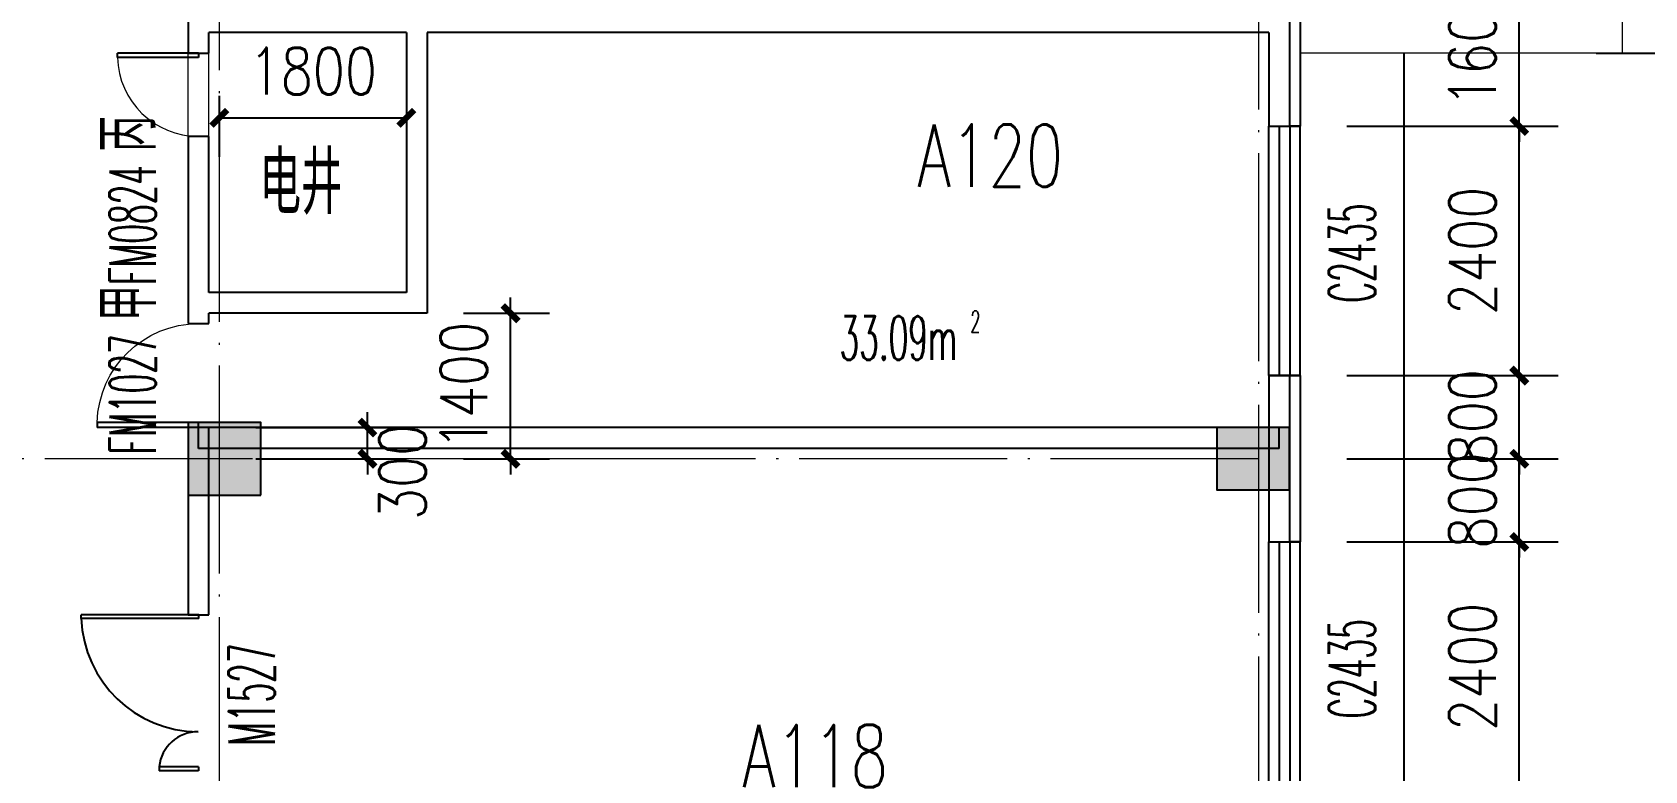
# Model space of a CAD drawing. Extents: x 1417642 to 3570900, y 124798 to 1191112.
# Drawn here: x 1455679 to 1471196, y 692533 to 699635 of the extents above; entities that cross this region are included whole.
import ezdxf

# ---------------------------------------------------------------- set-up
doc = ezdxf.new("R2010")
doc.units = 0
doc.header["$LTSCALE"] = 1000
doc.header["$MEASUREMENT"] = 0
doc.linetypes.add('DOTE', pattern=[2.42, 2, -0.2, 0.02, -0.2])
doc.layers.get('0').update_dxf_attribs({"linetype": 'CONTINUOUS'})
doc.layers.get('Defpoints').update_dxf_attribs({"linetype": 'CONTINUOUS'})
for name, color, linetype in [('colu', 2, 'CONTINUOUS'), ('DOTE', 1, 'DOTE'), ('PUB_DIM', 3, 'CONTINUOUS'), ('PUB_TEXT', 40, 'CONTINUOUS'), ('SPACE', 7, 'CONTINUOUS'), ('STAIR', 2, 'CONTINUOUS'), ('SURFACE', 6, 'CONTINUOUS'), ('tiaozheng', 20, 'CONTINUOUS'), ('WALL', 4, 'CONTINUOUS'), ('WINDOW', 2, 'CONTINUOUS'), ('WINDOW_TEXT', 7, 'CONTINUOUS'), ('屋面轮廓', 101, 'CONTINUOUS'), ('柱填充', 8, 'CONTINUOUS')]:
    doc.layers.add(name, color=color, linetype=linetype)
doc.styles.add('_TCH_SPACE', font='ROMANS', dxfattribs={"width": 0.7, "height": 5, "bigfont": 'Z'})
doc.styles.add('_TCH_WINDOW', font='ROMANS.shx', dxfattribs={"width": 0.7, "height": 400, "bigfont": 'Z.shx'})
doc.styles.add('DIM_FONT', font='SIMPLEX.shx', dxfattribs={"width": 0.8})
doc.styles.add('Z', font='ROMANS', dxfattribs={"width": 0.7, "bigfont": 'Z'})
doc.dimstyles.new('DIMN150', dxfattribs={"dimscale": 1.5, "dimtxt": 300, "dimasz": 100, "dimexe": 250, "dimexo": 300, "dimgap": 150, "dimtad": 1, "dimdec": 0, "dimzin": 0, "dimdsep": 46, "dimtxsty": 'DIM_FONT', "dimblk": 'ARCHTICK', "dimcen": 0.09, "dimdle": 1.5, "dimclrt": 7, "dimazin": 2, "dimtfac": 1, "dimtdec": 0, "dimtix": 1, "dimtmove": 2, "dimatfit": 3, "dimldrblk": 'ARCHTICK', "dimfxl": 1, "dimtolj": 1, "dimtzin": 0, "dimarcsym": 0})

# ---------------------------------------------------------------- blocks, each defined once
blk = doc.blocks.new('e')
at = {"layer": '柱填充'}
h = blk.add_hatch(color=256, dxfattribs=at)
h.paths.add_polyline_path([(1540396, 673470), (1540396, 674070), (1539796, 674070), (1539796, 673470)])
h.paths.add_polyline_path([(1540396, 663470), (1540396, 664070), (1539796, 664070), (1539796, 663470)])
h.paths.add_polyline_path([(1540396, 659870), (1540396, 660470), (1539796, 660470), (1539796, 659870)])
h.paths.add_polyline_path([(1540396, 651870), (1540396, 652470), (1539796, 652470), (1539796, 651870)])
h.paths.add_polyline_path([(1540396, 643870), (1540396, 644470), (1539796, 644470), (1539796, 643870)])
h.paths.add_polyline_path([(1540396, 635870), (1540396, 636470), (1539796, 636470), (1539796, 635870)])
h.paths.add_polyline_path([(1540396, 627870), (1540396, 628470), (1539796, 628470), (1539796, 627870)])
h.paths.add_polyline_path([(1540396, 619870), (1540396, 620470), (1539796, 620470), (1539796, 619870)])
h.paths.add_polyline_path([(1540396, 611870), (1540396, 612470), (1539796, 612470), (1539796, 611870)])
h.paths.add_polyline_path([(1540396, 603870), (1540396, 604470), (1539796, 604470), (1539796, 603870)])
h.paths.add_polyline_path([(1540396, 595870), (1540396, 596470), (1539796, 596470), (1539796, 595870)])
h.paths.add_polyline_path([(1611246, 673470), (1611246, 674070), (1610646, 674070), (1610646, 673470)])
h.paths.add_polyline_path([(1602046, 673370), (1602046, 674070), (1601346, 674070), (1601346, 673370)])
h.paths.add_polyline_path([(1594046, 673370), (1594046, 674070), (1593346, 674070), (1593346, 673370)])
h.paths.add_polyline_path([(1586046, 673370), (1586046, 674070), (1585346, 674070), (1585346, 673370)])
h.paths.add_polyline_path([(1578046, 673370), (1578046, 674070), (1577346, 674070), (1577346, 673370)])
h.paths.add_polyline_path([(1568046, 673370), (1568046, 674070), (1567346, 674070), (1567346, 673370)])
h.paths.add_polyline_path([(1558096, 673370), (1558096, 674070), (1557396, 674070), (1557396, 673370)])
h.paths.add_polyline_path([(1554396, 673370), (1554396, 674070), (1553696, 674070), (1553696, 673370)])
h.paths.add_polyline_path([(1544496, 673370), (1544496, 674070), (1543796, 674070), (1543796, 673370)])
h.paths.add_polyline_path([(1611246, 664070), (1610546, 664070), (1610546, 663470), (1611246, 663470)])
h.paths.add_polyline_path([(1602096, 663470), (1602096, 664270), (1601296, 664270), (1601296, 663470)])
h.paths.add_polyline_path([(1594096, 663470), (1594096, 664270), (1593296, 664270), (1593296, 663470)])
h.paths.add_polyline_path([(1586096, 663470), (1586096, 664270), (1585296, 664270), (1585296, 663470)])
h.paths.add_polyline_path([(1578096, 663470), (1578096, 664270), (1577296, 664270), (1577296, 663470)])
h.paths.add_polyline_path([(1568096, 663470), (1568096, 664270), (1567296, 664270), (1567296, 663470)])
h.paths.add_polyline_path([(1558096, 663470), (1558096, 664170), (1557396, 664170), (1557396, 663470)])
h.paths.add_polyline_path([(1554396, 663470), (1554396, 664170), (1553696, 664170), (1553696, 663470)])
h.paths.add_polyline_path([(1544496, 663470), (1544496, 664170), (1543796, 664170), (1543796, 663470)])
h.paths.add_polyline_path([(1611246, 660470), (1610546, 660470), (1610546, 659870), (1611246, 659870)])
h.paths.add_polyline_path([(1602046, 659770), (1602046, 660470), (1601346, 660470), (1601346, 659770)])
h.paths.add_polyline_path([(1594046, 659770), (1594046, 660470), (1593346, 660470), (1593346, 659770)])
h.paths.add_polyline_path([(1586046, 659770), (1586046, 660470), (1585346, 660470), (1585346, 659770)])
h.paths.add_polyline_path([(1578046, 659770), (1578046, 660470), (1577346, 660470), (1577346, 659770)])
h.paths.add_polyline_path([(1568046, 659770), (1568046, 660470), (1567346, 660470), (1567346, 659770)])
h.paths.add_polyline_path([(1557996, 659870), (1557996, 660470), (1557396, 660470), (1557396, 659870)])
h.paths.add_polyline_path([(1554396, 659870), (1554396, 660470), (1553796, 660470), (1553796, 659870)])
h.paths.add_polyline_path([(1544496, 659770), (1544496, 660470), (1543796, 660470), (1543796, 659770)])
h.paths.add_polyline_path([(1611246, 651870), (1611246, 652470), (1610646, 652470), (1610646, 651870)])
h.paths.add_polyline_path([(1601996, 651870), (1601996, 652470), (1601396, 652470), (1601396, 651870)])
h.paths.add_polyline_path([(1593996, 651870), (1593996, 652470), (1593396, 652470), (1593396, 651870)])
h.paths.add_polyline_path([(1585996, 651870), (1585996, 652470), (1585396, 652470), (1585396, 651870)])
h.paths.add_polyline_path([(1577996, 651870), (1577996, 652470), (1577396, 652470), (1577396, 651870)])
h.paths.add_polyline_path([(1567996, 651820), (1567996, 652520), (1567296, 652520), (1567296, 651820)])
h.paths.add_polyline_path([(1558096, 651820), (1558096, 652520), (1557396, 652520), (1557396, 651820)])
h.paths.add_polyline_path([(1554396, 651820), (1554396, 652520), (1553696, 652520), (1553696, 651820)])
h.paths.add_polyline_path([(1544496, 652470), (1543796, 652470), (1543796, 651870), (1544496, 651870)])
h.paths.add_polyline_path([(1567996, 644470), (1567296, 644470), (1567296, 643870), (1567996, 643870)])
h.paths.add_polyline_path([(1558096, 643820), (1558096, 644520), (1557396, 644520), (1557396, 643820)])
h.paths.add_polyline_path([(1554396, 643820), (1554396, 644520), (1553696, 644520), (1553696, 643820)])
h.paths.add_polyline_path([(1544496, 644470), (1543796, 644470), (1543796, 643870), (1544496, 643870)])
h.paths.add_polyline_path([(1567996, 636470), (1567296, 636470), (1567296, 635870), (1567996, 635870)])
h.paths.add_polyline_path([(1558096, 635820), (1558096, 636520), (1557396, 636520), (1557396, 635820)])
h.paths.add_polyline_path([(1554396, 635820), (1554396, 636520), (1553696, 636520), (1553696, 635820)])
h.paths.add_polyline_path([(1544496, 636470), (1543796, 636470), (1543796, 635870), (1544496, 635870)])
h.paths.add_polyline_path([(1567996, 628470), (1567296, 628470), (1567296, 627870), (1567996, 627870)])
h.paths.add_polyline_path([(1558096, 627820), (1558096, 628520), (1557396, 628520), (1557396, 627820)])
h.paths.add_polyline_path([(1554396, 627820), (1554396, 628520), (1553696, 628520), (1553696, 627820)])
h.paths.add_polyline_path([(1544496, 628470), (1543796, 628470), (1543796, 627870), (1544496, 627870)])
h.paths.add_polyline_path([(1567996, 620470), (1567296, 620470), (1567296, 619870), (1567996, 619870)])
h.paths.add_polyline_path([(1558096, 619820), (1558096, 620520), (1557396, 620520), (1557396, 619820)])
h.paths.add_polyline_path([(1554396, 619820), (1554396, 620520), (1553696, 620520), (1553696, 619820)])
h.paths.add_polyline_path([(1544496, 620470), (1543796, 620470), (1543796, 619870), (1544496, 619870)])
h.paths.add_polyline_path([(1567996, 612470), (1567296, 612470), (1567296, 611870), (1567996, 611870)])
h.paths.add_polyline_path([(1558096, 611820), (1558096, 612520), (1557396, 612520), (1557396, 611820)])
h.paths.add_polyline_path([(1554396, 611820), (1554396, 612520), (1553696, 612520), (1553696, 611820)])
h.paths.add_polyline_path([(1544496, 612470), (1543796, 612470), (1543796, 611870), (1544496, 611870)])
h.paths.add_polyline_path([(1567996, 604470), (1567296, 604470), (1567296, 603870), (1567996, 603870)])
h.paths.add_polyline_path([(1558096, 603820), (1558096, 604520), (1557396, 604520), (1557396, 603820)])
h.paths.add_polyline_path([(1554396, 603820), (1554396, 604520), (1553696, 604520), (1553696, 603820)])
h.paths.add_polyline_path([(1544496, 604470), (1543796, 604470), (1543796, 603870), (1544496, 603870)])
h.paths.add_polyline_path([(1567996, 595870), (1567996, 596470), (1567396, 596470), (1567396, 595870)])
h.paths.add_polyline_path([(1557996, 595870), (1557996, 596470), (1557396, 596470), (1557396, 595870)])
h.paths.add_polyline_path([(1554396, 595870), (1554396, 596470), (1553796, 596470), (1553796, 595870)])
h.paths.add_polyline_path([(1544396, 595870), (1544396, 596470), (1543796, 596470), (1543796, 595870)])
at = {"layer": 'colu'}
for points in [[(1558096, 619820), (1558096, 620520), (1557396, 620520), (1557396, 619820)], [(1567996, 620470), (1567296, 620470), (1567296, 619870), (1567996, 619870)]]:
    blk.add_lwpolyline(points, close=True, dxfattribs=at)
blk = doc.blocks.new('_ArchTick')
at = {"color": 0, "linetype": 'ByBlock', "const_width": 0.4}
blk.add_lwpolyline([(-0.5, -0.5), (0.5, 0.5)], dxfattribs=at)
blk = doc.blocks.new('*D3500')
at = {"layer": 'Defpoints', "color": 0}
for p in [(1457379, 695833), (1458904, 695833), (1457379, 695533)]:
    blk.add_point(p, dxfattribs=at)
at = {"layer": 'PUB_DIM', "color": 0, "lineweight": -2}
for p, q in [((1458904, 695833), (1458904, 695983)), ((1457829, 695833), (1459279, 695833)), ((1458904, 695533), (1458904, 695833)), ((1457829, 695533), (1459279, 695533)), ((1458904, 695533), (1458904, 695383))]:
    blk.add_line(p, q, dxfattribs=at)
at = {"layer": 'PUB_DIM', "color": 0, "lineweight": -2, "xscale": 150, "yscale": 150, "zscale": 150}
for p, rotation in [((1458904, 695833), 270), ((1458904, 695533), 90)]:
    blk.add_blockref('_ArchTick', p, dxfattribs=dict(at, rotation=rotation))
at = {"layer": 'PUB_DIM', "color": 7, "insert": (1459242, 695407), "char_height": 450, "attachment_point": 5, "rotation": 90, "style": 'DIM_FONT'}
blk.add_mtext('\\A1;300', dxfattribs=at)
blk = doc.blocks.new('*D3501')
at = {"layer": 'Defpoints', "color": 0}
for p in [(1459379, 696933), (1460281, 696933), (1459379, 695533)]:
    blk.add_point(p, dxfattribs=at)
at = {"layer": 'PUB_DIM', "color": 0, "lineweight": -2}
for p, q in [((1460281, 696933), (1460281, 697083)), ((1459829, 696933), (1460656, 696933)), ((1460281, 695533), (1460281, 696933)), ((1459829, 695533), (1460656, 695533)), ((1460281, 695533), (1460281, 695383))]:
    blk.add_line(p, q, dxfattribs=at)
at = {"layer": 'PUB_DIM', "color": 0, "lineweight": -2, "xscale": 150, "yscale": 150, "zscale": 150}
for p, rotation in [((1460281, 696933), 270), ((1460281, 695533), 90)]:
    blk.add_blockref('_ArchTick', p, dxfattribs=dict(at, rotation=rotation))
at = {"layer": 'PUB_DIM', "color": 7, "insert": (1459831, 696233), "char_height": 450, "attachment_point": 5, "rotation": 90, "style": 'DIM_FONT'}
blk.add_mtext('\\A1;1400', dxfattribs=at)
blk = doc.blocks.new('*D3540')
at = {"layer": 'Defpoints', "color": 0}
for p in [(1457479, 699474), (1459279, 699474), (1459279, 698812)]:
    blk.add_point(p, dxfattribs=at)
at = {"layer": 'PUB_DIM', "color": 0, "lineweight": -2}
for p, q in [((1457479, 699024), (1457479, 698437)), ((1459279, 699024), (1459279, 698437)), ((1457477, 698812), (1459281, 698812))]:
    blk.add_line(p, q, dxfattribs=at)
at = {"layer": 'PUB_DIM', "color": 0, "lineweight": -2, "xscale": 150, "yscale": 150, "zscale": 150, "rotation": 180}
blk.add_blockref('_ArchTick', (1457479, 698812), dxfattribs=at)
at = {"layer": 'PUB_DIM', "color": 0, "lineweight": -2, "xscale": 150, "yscale": 150, "zscale": 150}
blk.add_blockref('_ArchTick', (1459279, 698812), dxfattribs=at)
at = {"layer": 'PUB_DIM', "color": 7, "insert": (1458379, 699262), "char_height": 450, "attachment_point": 5, "style": 'DIM_FONT'}
blk.add_mtext('\\A1;1800', dxfattribs=at)
blk = doc.blocks.new('*D3611')
at = {"layer": 'Defpoints', "color": 0}
for p in [(1470279, 700033), (1472816, 700033), (1470279, 699433)]:
    blk.add_point(p, dxfattribs=at)
at = {"layer": 'PUB_DIM', "color": 0, "lineweight": -2}
for p, q in [((1470729, 700033), (1473191, 700033)), ((1472816, 699431), (1472816, 700035)), ((1470729, 699433), (1473191, 699433))]:
    blk.add_line(p, q, dxfattribs=at)
at = {"layer": 'PUB_DIM', "color": 0, "lineweight": -2, "xscale": 150, "yscale": 150, "zscale": 150}
for p, rotation in [((1472816, 700033), 90), ((1472816, 699433), 270)]:
    blk.add_blockref('_ArchTick', p, dxfattribs=dict(at, rotation=rotation))
at = {"layer": 'PUB_DIM', "color": 7, "insert": (1472410, 699714), "char_height": 450, "attachment_point": 5, "rotation": 90, "style": 'DIM_FONT'}
blk.add_mtext('\\A1;600', dxfattribs=at)
blk = doc.blocks.new('*D3658')
at = {"layer": 'Defpoints', "color": 0}
for p in [(1467879, 694733), (1469988, 694733), (1467879, 692333)]:
    blk.add_point(p, dxfattribs=at)
at = {"layer": 'PUB_DIM', "color": 0, "lineweight": -2}
for p, q in [((1468329, 694733), (1470363, 694733)), ((1469988, 692331), (1469988, 694735)), ((1468329, 692333), (1470363, 692333))]:
    blk.add_line(p, q, dxfattribs=at)
at = {"layer": 'PUB_DIM', "color": 0, "lineweight": -2, "xscale": 150, "yscale": 150, "zscale": 150}
for p, rotation in [((1469988, 694733), 90), ((1469988, 692333), 270)]:
    blk.add_blockref('_ArchTick', p, dxfattribs=dict(at, rotation=rotation))
at = {"layer": 'PUB_DIM', "color": 7, "insert": (1469538, 693533), "char_height": 450, "attachment_point": 5, "rotation": 90, "style": 'DIM_FONT'}
blk.add_mtext('\\A1;2400', dxfattribs=at)
blk = doc.blocks.new('*D3659')
at = {"layer": 'Defpoints', "color": 0}
for p in [(1467879, 695533), (1469988, 695533), (1467879, 694733)]:
    blk.add_point(p, dxfattribs=at)
at = {"layer": 'PUB_DIM', "color": 0, "lineweight": -2}
for p, q in [((1469988, 695533), (1469988, 695683)), ((1468329, 695533), (1470363, 695533)), ((1469988, 694733), (1469988, 695533)), ((1468329, 694733), (1470363, 694733)), ((1469988, 694733), (1469988, 694583))]:
    blk.add_line(p, q, dxfattribs=at)
at = {"layer": 'PUB_DIM', "color": 0, "lineweight": -2, "xscale": 150, "yscale": 150, "zscale": 150}
for p, rotation in [((1469988, 695533), 270), ((1469988, 694733), 90)]:
    blk.add_blockref('_ArchTick', p, dxfattribs=dict(at, rotation=rotation))
at = {"layer": 'PUB_DIM', "color": 7, "insert": (1469538, 695133), "char_height": 450, "attachment_point": 5, "rotation": 90, "style": 'DIM_FONT'}
blk.add_mtext('\\A1;800', dxfattribs=at)
blk = doc.blocks.new('*D3660')
at = {"layer": 'Defpoints', "color": 0}
for p in [(1467879, 696333), (1469988, 696333), (1467879, 695533)]:
    blk.add_point(p, dxfattribs=at)
at = {"layer": 'PUB_DIM', "color": 0, "lineweight": -2}
for p, q in [((1469988, 696333), (1469988, 696483)), ((1468329, 696333), (1470363, 696333)), ((1469988, 695533), (1469988, 696333)), ((1468329, 695533), (1470363, 695533)), ((1469988, 695533), (1469988, 695383))]:
    blk.add_line(p, q, dxfattribs=at)
at = {"layer": 'PUB_DIM', "color": 0, "lineweight": -2, "xscale": 150, "yscale": 150, "zscale": 150}
for p, rotation in [((1469988, 696333), 270), ((1469988, 695533), 90)]:
    blk.add_blockref('_ArchTick', p, dxfattribs=dict(at, rotation=rotation))
at = {"layer": 'PUB_DIM', "color": 7, "insert": (1469538, 695933), "char_height": 450, "attachment_point": 5, "rotation": 90, "style": 'DIM_FONT'}
blk.add_mtext('\\A1;800', dxfattribs=at)
blk = doc.blocks.new('*D3661')
at = {"layer": 'Defpoints', "color": 0}
for p in [(1467879, 698733), (1469988, 698733), (1467879, 696333)]:
    blk.add_point(p, dxfattribs=at)
at = {"layer": 'PUB_DIM', "color": 0, "lineweight": -2}
for p, q in [((1468329, 698733), (1470363, 698733)), ((1469988, 696331), (1469988, 698735)), ((1468329, 696333), (1470363, 696333))]:
    blk.add_line(p, q, dxfattribs=at)
at = {"layer": 'PUB_DIM', "color": 0, "lineweight": -2, "xscale": 150, "yscale": 150, "zscale": 150}
for p, rotation in [((1469988, 698733), 90), ((1469988, 696333), 270)]:
    blk.add_blockref('_ArchTick', p, dxfattribs=dict(at, rotation=rotation))
at = {"layer": 'PUB_DIM', "color": 7, "insert": (1469538, 697533), "char_height": 450, "attachment_point": 5, "rotation": 90, "style": 'DIM_FONT'}
blk.add_mtext('\\A1;2400', dxfattribs=at)
blk = doc.blocks.new('*D3662')
at = {"layer": 'Defpoints', "color": 0}
for p in [(1467879, 700333), (1469988, 700333), (1467879, 698733)]:
    blk.add_point(p, dxfattribs=at)
at = {"layer": 'PUB_DIM', "color": 0, "lineweight": -2}
for p, q in [((1469988, 700333), (1469988, 700483)), ((1468329, 700333), (1470363, 700333)), ((1469988, 698733), (1469988, 700333)), ((1468329, 698733), (1470363, 698733)), ((1469988, 698733), (1469988, 698583))]:
    blk.add_line(p, q, dxfattribs=at)
at = {"layer": 'PUB_DIM', "color": 0, "lineweight": -2, "xscale": 150, "yscale": 150, "zscale": 150}
for p, rotation in [((1469988, 700333), 270), ((1469988, 698733), 90)]:
    blk.add_blockref('_ArchTick', p, dxfattribs=dict(at, rotation=rotation))
at = {"layer": 'PUB_DIM', "color": 7, "insert": (1469538, 699533), "char_height": 450, "attachment_point": 5, "rotation": 90, "style": 'DIM_FONT'}
blk.add_mtext('\\A1;1600', dxfattribs=at)
blk = doc.blocks.new('$TCHSYS$WIN2D')
for p, q in [((-0.5, 0.5), (0.5, 0.5)), ((-0.5, 0.5), (-0.5, -0.5)), ((0.5, 0.5), (0.5, -0.5)), ((0.5, 0.1667), (-0.5, 0.1667)), ((0.5, -0.1667), (-0.5, -0.1667)), ((-0.5, -0.5), (0.5, -0.5))]:
    blk.add_line(p, q)
blk = doc.blocks.new('$DorLib2D$00000225')
at = {"color": 0}
for p, q in [((0.475, -0.001), (0.475, 0.752)), ((0.475, 0.752), (0.5, 0.752)), ((0.5, -0.001), (0.5, 0.752)), ((-0.5, 0), (-0.5, 0.252)), ((-0.475, 0.252), (-0.5, 0.252)), ((-0.475, 0), (-0.475, 0.252)), ((-0.475, 0), (-0.5, 0)), ((0.475, -0.001), (0.5, -0.001))]:
    blk.add_line(p, q, dxfattribs=at)
for centre, radius, start, end in [((0.505, -0.002), 0.755, 92.2493, 179.7238), ((-0.501, 0.003), 0.251, 359.7899, 84.0974)]:
    blk.add_arc(centre, radius, start, end, dxfattribs=at)
blk = doc.blocks.new('$DorLib2D$00000001')
for p, q in [((0.45, 0.975), (0.5, 0.975)), ((0.45, 0), (0.45, 0.975)), ((0.5, 0), (0.5, 0.975)), ((0.5, 0), (0.45, 0))]:
    blk.add_line(p, q)
at = {"lineweight": 13}
blk.add_arc((0.475, 0), 0.975, 91.4693, 180, dxfattribs=at)

msp = doc.modelspace()

# ---------------------------------------------------------------- linework, layer by layer
at = {"layer": 'DOTE', "lineweight": 0, "elevation": 0}
for points in [[(1457478.8, 754509.2), (1457478.8, 643548.7)], [(1467478.8, 754133.2), (1467478.8, 643548.7)], [(1467478.8, 695533.2), (1431709.3, 695533.2)]]:
    msp.add_lwpolyline(points, dxfattribs=at)
at = {"layer": 'STAIR', "lineweight": 0}
msp.add_line((1470978.8, 711833.2, 0), (1470978.8, 699433.2, 0), dxfattribs=at)
at = {"layer": 'STAIR', "lineweight": 0, "elevation": 0}
msp.add_lwpolyline([(1467878.8, 700033.2), (1470978.8, 700033.2), (1470978.8, 699433.2), (1467878.8, 699433.2)], close=True, dxfattribs=at)
at = {"layer": 'SURFACE'}
for p, q in [((1467878.8, 699733.2), (1467878.8, 698733.2)), ((1467878.8, 698733.2), (1467778.8, 698733.2)), ((1467878.8, 696333.2), (1467778.8, 696333.2)), ((1467878.8, 696333.2), (1467878.8, 694733.2)), ((1467878.8, 694733.2), (1467778.8, 694733.2))]:
    msp.add_line(p, q, dxfattribs=at)
at = {"layer": 'WALL'}
for p, q in [((1457178.8, 699733.2), (1457178.8, 699433.2)), ((1467778.8, 698733.2), (1467778.8, 699733.2)), ((1457378.8, 699433.2), (1457378.8, 699633.2)), ((1459278.8, 699633.2), (1457378.8, 699633.2)), ((1459278.8, 699633.2), (1459278.8, 697133.2)), ((1467578.8, 699633.2), (1459478.8, 699633.2)), ((1459478.8, 699633.2), (1459478.8, 696933.2)), ((1467578.8, 699633.2), (1467578.8, 698733.2)), ((1457178.8, 699433.2), (1457378.8, 699433.2)), ((1467578.8, 698733.2), (1467778.8, 698733.2)), ((1457378.8, 698633.2), (1457178.8, 698633.2)), ((1457178.8, 698633.2), (1457178.8, 697033.2)), ((1457378.8, 697133.2), (1457378.8, 698633.2)), ((1457178.8, 697033.2), (1457178.8, 696833.2)), ((1459278.8, 697133.2), (1457378.8, 697133.2)), ((1457378.8, 696833.2), (1457378.8, 696933.2)), ((1459478.8, 696933.2), (1457378.8, 696933.2)), ((1457178.8, 696833.2), (1457378.8, 696833.2)), ((1467578.8, 696333.2), (1467578.8, 694733.2)), ((1467778.8, 696333.2), (1467578.8, 696333.2)), ((1467778.8, 694733.2), (1467778.8, 696333.2)), ((1457378.8, 695833.2), (1457178.8, 695833.2)), ((1457178.8, 695833.2), (1457178.8, 694033.2)), ((1467678.8, 695833.2), (1457278.8, 695833.2)), ((1457278.8, 695633.2), (1457278.8, 695833.2)), ((1457378.8, 694033.2), (1457378.8, 695833.2)), ((1467678.8, 695633.2), (1467678.8, 695833.2)), ((1467678.8, 695633.2), (1457278.8, 695633.2)), ((1467578.8, 694733.2), (1467778.8, 694733.2)), ((1457178.8, 694033.2), (1457378.8, 694033.2))]:
    msp.add_line(p, q, dxfattribs=at)
at = {"layer": 'WINDOW', "lineweight": 0}
for p, q in [((1457178.8, 698633.2), (1457178.8, 699433.2, 0)), ((1457378.8, 698633.2), (1457378.8, 699433.2, 0))]:
    msp.add_line(p, q, dxfattribs=at)
at = {"layer": '屋面轮廓'}
msp.add_line((1468878.8, 699433.2, 0), (1468878.8, 674733.2, 0), dxfattribs=at)

# ---------------------------------------------------------------- block references
at = {"layer": 'tiaozheng', "color": 2}
msp.add_blockref('e', (-100217.4, 75363.3, 0), dxfattribs=at)
at = {"layer": 'WINDOW', "lineweight": 0, "rotation": 90}
for p, xscale, yscale, zscale in [((1457278.8, 699033.2), 800, 800, 800), ((1457278.8, 696333.2), -1000, 1000, -1000)]:
    msp.add_blockref('$DorLib2D$00000001', p, dxfattribs=dict(at, xscale=xscale, yscale=yscale, zscale=zscale))
at = {"layer": 'WINDOW', "color": 2}
ref = msp.add_blockref('$TCHSYS$WIN2D', (1467728.8, 697533.2), dxfattribs=dict(at, xscale=-2400, yscale=-300, zscale=-2400, rotation=270.0000000000011))
ref.add_attrib('A', 'C2435', (1468602, 697034.5), dxfattribs={"layer": 'WINDOW_TEXT', "color": 2, "height": 446.25, "rotation": 90, "style": '_TCH_WINDOW', "width": 0.494118})
ref = msp.add_blockref('$TCHSYS$WIN2D', (1467728.8, 693533.2), dxfattribs=dict(at, xscale=-2400, yscale=-300, zscale=-2400, rotation=270.0000000000011))
ref.add_attrib('A', 'C2435', (1468602, 693034.5), dxfattribs={"layer": 'WINDOW_TEXT', "color": 2, "height": 446.25, "rotation": 90, "style": '_TCH_WINDOW', "width": 0.494118})
at = {"layer": 'WINDOW', "lineweight": 0}
ref = msp.add_blockref('$DorLib2D$00000225', (1457278.8, 693283.2), dxfattribs=dict(at, xscale=1500, yscale=1500, zscale=1500, rotation=90))
ref.add_attrib('A', 'M1527', (1458014.5, 692774), dxfattribs={"layer": 'WINDOW_TEXT', "lineweight": 0, "height": 446.25, "rotation": 90, "style": '_TCH_WINDOW', "width": 0.494118})

# ---------------------------------------------------------------- texts
at = {"layer": 'PUB_TEXT', "color": 1, "lineweight": 60, "style": 'Z', "width": 0.7}
for s, p in [('A120', (1464195.7, 698149.2)), ('A118', (1462510, 692373.7))]:
    msp.add_text(s, height=600, dxfattribs=at).set_placement(p)
at = {"layer": 'PUB_TEXT', "style": 'Z', "width": 0.7}
msp.add_text('电井', height=600, dxfattribs=at).set_placement((1457866, 697886.2, 0))
at = {"layer": 'SPACE', "style": '_TCH_SPACE', "width": 0.525}
for s, height, p in [('33.09m', 420, (1463447.2, 696484.4, 0)), ('2', 210, (1464707.2, 696746.9, 0))]:
    msp.add_text(s, height=height, dxfattribs=at).set_placement(p)
at = {"layer": 'WINDOW_TEXT', "style": '_TCH_WINDOW'}
for s, height, width, p in [('丙', 525, 0.7, (1456867.5, 698486)), ('FM0824', 446.25, 0.494118, (1456867.5, 697205)), ('甲', 525, 0.7, (1456869.3, 696857.4)), ('FM1027', 446.25, 0.494118, (1456869.3, 695576.4))]:
    msp.add_text(s, height=height, rotation=90, dxfattribs=dict(at, width=width)).set_placement(p)

# ---------------------------------------------------------------- dimensions: what is measured, and where the dimension line sits
at = {"layer": 'PUB_DIM'}
for p1, p2, distance, picture, middle in [((1467878.8, 698733.2), (1467878.8, 700333.2), -2109.5, '*D3662', (1469538.4, 699533.2)), ((1457478.8, 699473.9), (1459278.8, 699473.9), -661.7, '*D3540', (1458378.8, 699262.2)), ((1467878.8, 696333.2), (1467878.8, 698733.2), -2109.5, '*D3661', (1469538.4, 697533.2)), ((1459378.8, 695533.2), (1459378.8, 696933.2), -902.6, '*D3501', (1459831.4, 696233.2)), ((1467878.8, 695533.2), (1467878.8, 696333.2), -2109.5, '*D3660', (1469538.4, 695933.2)), ((1467878.8, 694733.2), (1467878.8, 695533.2), -2109.5, '*D3659', (1469538.4, 695133.2)), ((1467878.8, 692333.2), (1467878.8, 694733.2), -2109.5, '*D3658', (1469538.4, 693533.2))]:
    dim = msp.add_aligned_dim(p1=p1, p2=p2, distance=distance, dimstyle='DIMN150', dxfattribs=at)
    dim.commit()
    dim.dimension.update_dxf_attribs({"geometry": picture, "text_midpoint": middle})
for base, p1, p2, picture, middle in [((1472815.5, 700033.2), (1470278.8, 699433.2), (1470278.8, 700033.2), '*D3611', (1472409.7, 699713.5)), ((1458904, 695833.2), (1457378.8, 695533.2), (1457378.8, 695833.2), '*D3500', (1459241.9, 695406.8))]:
    dim = msp.add_linear_dim(base=base, p1=p1, p2=p2, angle=90, dimstyle='DIMN150', dxfattribs=at)
    dim.commit()
    dim.dimension.update_dxf_attribs({"geometry": picture, "text_midpoint": middle, "dimtype": 129})

doc.saveas('drawing.dxf')
